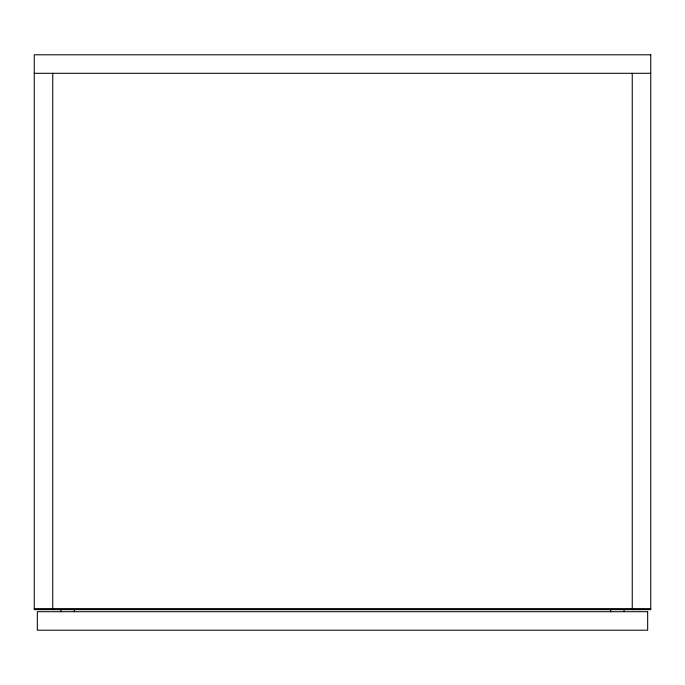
<?xml version="1.0" encoding="UTF-8"?>
<svg xmlns="http://www.w3.org/2000/svg" width="685" height="685" viewBox="0 0 685 685"><rect width="100%" height="100%" fill="white"/><g stroke="black" fill="none" stroke-linecap="round" stroke-linejoin="round"><path stroke-width="1.03" d="M34.25 73.295L650.75 73.295M34.25 608.622L650.75 608.622M632.255 73.295L632.255 609.65M624.035 609.564L624.035 611.705M610.678 609.564L610.678 611.705M74.322 609.573L74.322 611.705M60.965 609.564L60.965 611.705M52.745 73.295L52.745 609.65M650.75 54.8L34.25 54.8L34.25 609.65L650.75 609.65L650.75 54.8M647.667 611.705L37.332 611.705L37.332 630.2L647.667 630.2L647.667 611.705"/></g></svg>
